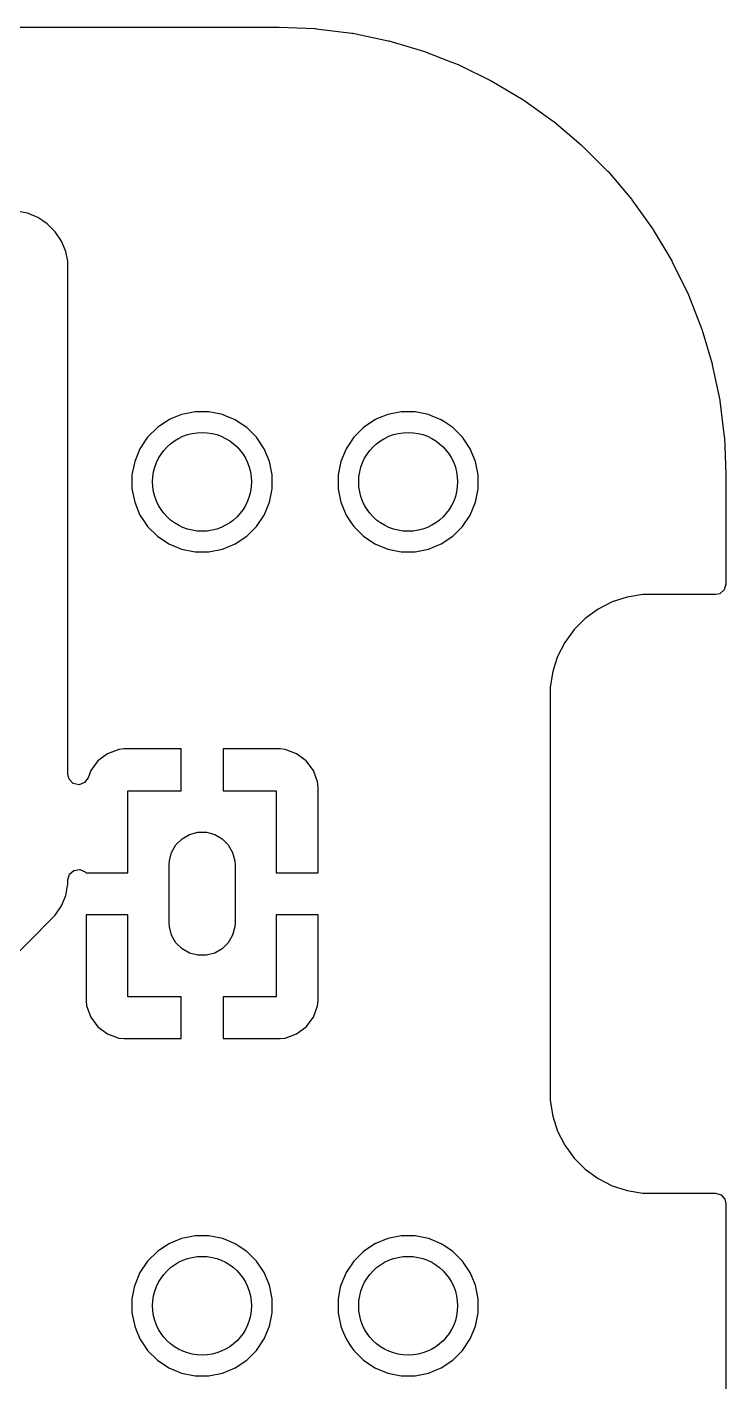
# Model space of a CAD drawing. Extents: x 2.38 to 6.32, y -6.47 to -4.51.
# Drawn here: x 5.982 to 6.316, y -5.158 to -4.511 of the extents above; entities that cross this region are included whole.
import ezdxf

# ---------------------------------------------------------------- set-up
doc = ezdxf.new("R2010")
doc.units = 0
doc.header["$MEASUREMENT"] = 0
doc.layers.add('BLACK', color=7, linetype='CONTINUOUS')

msp = doc.modelspace()

# ---------------------------------------------------------------- linework, layer by layer
at = {"layer": 'BLACK', "linetype": 'CONTINUOUS'}
for p, q in [((2.97573, -4.51085), (6.1014, -4.51085)), ((6.1014, -4.51085), (6.10226, -4.51085)), ((6.10226, -4.51085), (6.10246, -4.51085)), ((6.10246, -4.51085), (6.11979, -4.51157)), ((6.11979, -4.51157), (6.1202, -4.5116)), ((6.1202, -4.5116), (6.13731, -4.51373)), ((6.13731, -4.51373), (6.13771, -4.5138)), ((6.13771, -4.5138), (6.15459, -4.51734)), ((6.15459, -4.51734), (6.15498, -4.51744)), ((6.15498, -4.51744), (6.17151, -4.52236)), ((6.17151, -4.52236), (6.1719, -4.52249)), ((6.1719, -4.52249), (6.18461, -4.52745)), ((6.18461, -4.52745), (6.18796, -4.52876)), ((6.18796, -4.52876), (6.18833, -4.52892)), ((6.18833, -4.52892), (6.20382, -4.5365)), ((6.20382, -4.5365), (6.20418, -4.53669)), ((6.20418, -4.53669), (6.21899, -4.54552)), ((6.21899, -4.54552), (6.21934, -4.54574)), ((6.21934, -4.54574), (6.23337, -4.55576)), ((6.23337, -4.55576), (6.23369, -4.55601)), ((6.23369, -4.55601), (6.24685, -4.56715)), ((6.24685, -4.56715), (6.24715, -4.56743)), ((6.24715, -4.56743), (6.25934, -4.57962)), ((6.25934, -4.57962), (6.25962, -4.57992)), ((6.25962, -4.57992), (6.27076, -4.59308)), ((6.27076, -4.59308), (6.27101, -4.5934)), ((6.27101, -4.5934), (6.28103, -4.60743)), ((5.98234, -4.59983), (5.97709, -4.59878)), ((5.9831, -4.60014), (5.98234, -4.59983)), ((5.98234, -4.59983), (5.98234, -4.59983)), ((5.9873, -4.60188), (5.9831, -4.60014)), ((5.98959, -4.60341), (5.9873, -4.60188)), ((5.99175, -4.60485), (5.98959, -4.60341)), ((5.99554, -4.60864), (5.99175, -4.60485)), ((5.99175, -4.60485), (5.99175, -4.60485)), ((5.99852, -4.6131), (5.99554, -4.60864)), ((5.99554, -4.60864), (5.99554, -4.60864)), ((6.28103, -4.60743), (6.28126, -4.60778)), ((6.28126, -4.60778), (6.29008, -4.62259)), ((6.00057, -4.61805), (5.99852, -4.6131)), ((6.00151, -4.62276), (6.00057, -4.61805)), ((6.00161, -4.6233), (6.00151, -4.62276)), ((6.00161, -4.72485), (6.00161, -4.6233)), ((6.00161, -4.6233), (6.00161, -4.6233)), ((6.29008, -4.62259), (6.29028, -4.62295)), ((6.29028, -4.62295), (6.29785, -4.63844)), ((6.29785, -4.63844), (6.29801, -4.63881)), ((6.29801, -4.63881), (6.30428, -4.65487)), ((6.30428, -4.65487), (6.30441, -4.65526)), ((6.30441, -4.65526), (6.30933, -4.67179)), ((6.30933, -4.67179), (6.30943, -4.67218)), ((6.30943, -4.67218), (6.31297, -4.68906)), ((6.31297, -4.68906), (6.31304, -4.68946)), ((6.31304, -4.68946), (6.31517, -4.70657)), ((6.04985, -4.69848), (6.04436, -4.70214)), ((6.05077, -4.69809), (6.04985, -4.69848)), ((6.05111, -4.69795), (6.05077, -4.69809)), ((6.05594, -4.69595), (6.05111, -4.69795)), ((6.05759, -4.69562), (6.05594, -4.69595)), ((6.05594, -4.69595), (6.05594, -4.69595)), ((6.05594, -4.69595), (6.05594, -4.69595)), ((6.06241, -4.69467), (6.05759, -4.69562)), ((6.06901, -4.69467), (6.06241, -4.69467)), ((6.06241, -4.69467), (6.06241, -4.69467)), ((6.07222, -4.6953), (6.06901, -4.69467)), ((6.06901, -4.69467), (6.06901, -4.69467)), ((6.07548, -4.69595), (6.07222, -4.6953)), ((6.07726, -4.69669), (6.07548, -4.69595)), ((6.07548, -4.69595), (6.07548, -4.69595)), ((6.07548, -4.69595), (6.07548, -4.69595)), ((6.08157, -4.69848), (6.07726, -4.69669)), ((6.08317, -4.69955), (6.08157, -4.69848)), ((6.08705, -4.70214), (6.08317, -4.69955)), ((6.14827, -4.69848), (6.14279, -4.70214)), ((6.1492, -4.69809), (6.14827, -4.69848)), ((6.14954, -4.69795), (6.1492, -4.69809)), ((6.15437, -4.69595), (6.14954, -4.69795)), ((6.15602, -4.69562), (6.15437, -4.69595)), ((6.15437, -4.69595), (6.15437, -4.69595)), ((6.15437, -4.69595), (6.15437, -4.69595)), ((6.16084, -4.69467), (6.15602, -4.69562)), ((6.16743, -4.69467), (6.16084, -4.69467)), ((6.16084, -4.69467), (6.16084, -4.69467)), ((6.17064, -4.6953), (6.16743, -4.69467)), ((6.16743, -4.69467), (6.16743, -4.69467)), ((6.1739, -4.69595), (6.17064, -4.6953)), ((6.17569, -4.69669), (6.1739, -4.69595)), ((6.1739, -4.69595), (6.1739, -4.69595)), ((6.1739, -4.69595), (6.1739, -4.69595)), ((6.17999, -4.69848), (6.17569, -4.69669)), ((6.1816, -4.69955), (6.17999, -4.69848)), ((6.18548, -4.70214), (6.1816, -4.69955)), ((6.04436, -4.70214), (6.0397, -4.7068)), ((6.04436, -4.70214), (6.04436, -4.70214)), ((6.09172, -4.7068), (6.08705, -4.70214)), ((6.08705, -4.70214), (6.08705, -4.70214)), ((6.14279, -4.70214), (6.13813, -4.7068)), ((6.14279, -4.70214), (6.14279, -4.70214)), ((6.19014, -4.7068), (6.18548, -4.70214)), ((6.18548, -4.70214), (6.18548, -4.70214)), ((6.03604, -4.71229), (6.03351, -4.71838)), ((6.0397, -4.7068), (6.03604, -4.71229)), ((6.0397, -4.7068), (6.0397, -4.7068)), ((6.09538, -4.71229), (6.09172, -4.7068)), ((6.09172, -4.7068), (6.09172, -4.7068)), ((6.09791, -4.71838), (6.09538, -4.71229)), ((6.13446, -4.71229), (6.13194, -4.71838)), ((6.13812, -4.7068), (6.13446, -4.71229)), ((6.13813, -4.7068), (6.13812, -4.7068)), ((6.19381, -4.71229), (6.19014, -4.7068)), ((6.19014, -4.7068), (6.19014, -4.7068)), ((6.19633, -4.71838), (6.19381, -4.71229)), ((6.31517, -4.70657), (6.3152, -4.70698)), ((6.3152, -4.70698), (6.31592, -4.72431)), ((6.03351, -4.71838), (6.03222, -4.72485)), ((6.09919, -4.72485), (6.09791, -4.71838)), ((6.13194, -4.71838), (6.13065, -4.72485)), ((6.19762, -4.72485), (6.19633, -4.71838)), ((6.00161, -4.86791), (6.00161, -4.72485)), ((6.03222, -4.72485), (6.03222, -4.73145)), ((6.03222, -4.72485), (6.03222, -4.72485)), ((6.09919, -4.73145), (6.09919, -4.72485)), ((6.09919, -4.72485), (6.09919, -4.72485)), ((6.13065, -4.72485), (6.13065, -4.73145)), ((6.13065, -4.72485), (6.13065, -4.72485)), ((6.19762, -4.73145), (6.19762, -4.72485)), ((6.31592, -4.72431), (6.31593, -4.72451)), ((6.31593, -4.72451), (6.31593, -4.77707)), ((6.03222, -4.73145), (6.03351, -4.73792)), ((6.09791, -4.73792), (6.09919, -4.73145)), ((6.13065, -4.73145), (6.13194, -4.73792)), ((6.19633, -4.73792), (6.19762, -4.73145)), ((6.03351, -4.73792), (6.03604, -4.74401)), ((6.09538, -4.74401), (6.09791, -4.73792)), ((6.13194, -4.73792), (6.13446, -4.74401)), ((6.19381, -4.74401), (6.19633, -4.73792)), ((6.03604, -4.74401), (6.03787, -4.74675)), ((6.09172, -4.74949), (6.09538, -4.74401)), ((6.13446, -4.74401), (6.13629, -4.74675)), ((6.19014, -4.74949), (6.19381, -4.74401)), ((6.03787, -4.74675), (6.0397, -4.74949)), ((6.0397, -4.74949), (6.0397, -4.74949)), ((6.0397, -4.74949), (6.04436, -4.75416)), ((6.08705, -4.75416), (6.09172, -4.74949)), ((6.13629, -4.74675), (6.13812, -4.74949)), ((6.13812, -4.74949), (6.13813, -4.74949)), ((6.13813, -4.74949), (6.14279, -4.75416)), ((6.18548, -4.75416), (6.19014, -4.74949)), ((6.04436, -4.75416), (6.04436, -4.75416)), ((6.04436, -4.75416), (6.04985, -4.75782)), ((6.04985, -4.75782), (6.05594, -4.76035)), ((6.07548, -4.76035), (6.08157, -4.75782)), ((6.08157, -4.75782), (6.08705, -4.75416)), ((6.14279, -4.75416), (6.14279, -4.75416)), ((6.14279, -4.75416), (6.14827, -4.75782)), ((6.14827, -4.75782), (6.15437, -4.76035)), ((6.1739, -4.76035), (6.17999, -4.75782)), ((6.17999, -4.75782), (6.18548, -4.75416)), ((6.05594, -4.76035), (6.06241, -4.76163)), ((6.06241, -4.76163), (6.06241, -4.76163)), ((6.06241, -4.76163), (6.06901, -4.76163)), ((6.06901, -4.76163), (6.07548, -4.76035)), ((6.06901, -4.76163), (6.06901, -4.76163)), ((6.15437, -4.76035), (6.16084, -4.76163)), ((6.16084, -4.76163), (6.16084, -4.76163)), ((6.16084, -4.76163), (6.16743, -4.76163)), ((6.16743, -4.76163), (6.1739, -4.76035)), ((6.16743, -4.76163), (6.16743, -4.76163)), ((6.31593, -4.77707), (6.31514, -4.77975)), ((6.26877, -4.78321), (6.26158, -4.78554)), ((6.27622, -4.78203), (6.26877, -4.78321)), ((6.26877, -4.78321), (6.26877, -4.78321)), ((6.26877, -4.78321), (6.26877, -4.78321)), ((6.28, -4.78203), (6.27622, -4.78203)), ((6.28097, -4.78203), (6.28, -4.78203)), ((6.31096, -4.78203), (6.28097, -4.78203)), ((6.31303, -4.78158), (6.31096, -4.78203)), ((6.31514, -4.77975), (6.31303, -4.78158)), ((6.25486, -4.78897), (6.24875, -4.79341)), ((6.26158, -4.78554), (6.25486, -4.78897)), ((6.24875, -4.79341), (6.24341, -4.79875)), ((6.24875, -4.79341), (6.24875, -4.79341)), ((6.24341, -4.79875), (6.23897, -4.80486)), ((6.24341, -4.79875), (6.24341, -4.79875)), ((6.23897, -4.80486), (6.23554, -4.81159)), ((6.23423, -4.81563), (6.23321, -4.81877)), ((6.23554, -4.81159), (6.23423, -4.81563)), ((6.23321, -4.81877), (6.23203, -4.82622)), ((6.23203, -4.82622), (6.23203, -4.82941)), ((6.23203, -4.82941), (6.23203, -5.01903)), ((6.01599, -4.8615), (6.01254, -4.8661)), ((6.02059, -4.85805), (6.01599, -4.8615)), ((6.02598, -4.85604), (6.02059, -4.85805)), ((6.02059, -4.85805), (6.02059, -4.85805)), ((6.02836, -4.85579), (6.02598, -4.85604)), ((6.05571, -4.85579), (6.02836, -4.85579)), ((6.05571, -4.87579), (6.05571, -4.85579)), ((6.10305, -4.85579), (6.07571, -4.85579)), ((6.07571, -4.85579), (6.07571, -4.87579)), ((6.10544, -4.85604), (6.10305, -4.85579)), ((6.11083, -4.85805), (6.10544, -4.85604)), ((6.11543, -4.8615), (6.11083, -4.85805)), ((6.11888, -4.8661), (6.11543, -4.8615)), ((6.00222, -4.87028), (6.00161, -4.86791)), ((6.01254, -4.8661), (6.01122, -4.86964)), ((6.12089, -4.87149), (6.11888, -4.8661)), ((6.11888, -4.8661), (6.11888, -4.8661)), ((6.0042, -4.87226), (6.00222, -4.87028)), ((6.00693, -4.87285), (6.0042, -4.87226)), ((6.00955, -4.87188), (6.00693, -4.87285)), ((6.01122, -4.86964), (6.00955, -4.87188)), ((6.12114, -4.87387), (6.12089, -4.87149)), ((6.12114, -4.915), (6.12114, -4.87387)), ((6.12114, -4.87387), (6.12114, -4.87387)), ((6.03028, -4.915), (6.03028, -4.87579)), ((6.03028, -4.87579), (6.05571, -4.87579)), ((6.07571, -4.87579), (6.10114, -4.87579)), ((6.10114, -4.87579), (6.10114, -4.915)), ((6.05321, -4.90163), (6.05612, -4.89873)), ((6.05612, -4.89873), (6.05968, -4.89667)), ((6.05968, -4.89667), (6.06365, -4.89561)), ((6.06365, -4.89561), (6.06776, -4.89561)), ((6.06776, -4.89561), (6.07174, -4.89667)), ((6.07174, -4.89667), (6.0753, -4.89873)), ((6.0753, -4.89873), (6.0782, -4.90163)), ((6.0501, -4.90916), (6.05116, -4.90519)), ((6.05116, -4.90519), (6.05321, -4.90163)), ((6.0782, -4.90163), (6.08026, -4.90519)), ((6.08026, -4.90519), (6.08132, -4.90916)), ((6.00451, -4.9138), (6.00728, -4.9134)), ((6.00728, -4.9134), (6.00982, -4.91457)), ((6.04996, -4.91122), (6.0501, -4.90916)), ((6.04996, -4.93878), (6.04996, -4.91122)), ((6.08132, -4.90916), (6.08146, -4.91122)), ((6.08146, -4.91122), (6.08146, -4.93878)), ((6.00161, -4.91831), (6.0024, -4.91563)), ((6.00161, -4.92055), (6.00161, -4.91831)), ((6.0024, -4.91563), (6.00451, -4.9138)), ((6.00982, -4.91457), (6.01008, -4.91481)), ((6.01008, -4.91481), (6.01028, -4.915)), ((6.01028, -4.915), (6.03028, -4.915)), ((6.10114, -4.915), (6.12114, -4.915)), ((5.99852, -4.93076), (6.00057, -4.92581)), ((6.00057, -4.92581), (6.00134, -4.92193)), ((6.00134, -4.92193), (6.00161, -4.92055)), ((5.99554, -4.93522), (5.99852, -4.93076)), ((5.93923, -4.99153), (5.99554, -4.93522)), ((6.01028, -4.935), (6.01028, -4.97613)), ((6.03028, -4.935), (6.01028, -4.935)), ((6.03028, -4.97421), (6.03028, -4.935)), ((6.0501, -4.94084), (6.04996, -4.93878)), ((6.08146, -4.93878), (6.08132, -4.94084)), ((6.12114, -4.935), (6.10114, -4.935)), ((6.10114, -4.935), (6.10114, -4.97421)), ((6.12114, -4.97613), (6.12114, -4.935)), ((6.05116, -4.94481), (6.0501, -4.94084)), ((6.05321, -4.94837), (6.05116, -4.94481)), ((6.08026, -4.94481), (6.0782, -4.94837)), ((6.08132, -4.94084), (6.08026, -4.94481)), ((6.05612, -4.95127), (6.05321, -4.94837)), ((6.05968, -4.95333), (6.05612, -4.95127)), ((6.0753, -4.95127), (6.07174, -4.95333)), ((6.0782, -4.94837), (6.0753, -4.95127)), ((6.06365, -4.95439), (6.05968, -4.95333)), ((6.06776, -4.95439), (6.06365, -4.95439)), ((6.07174, -4.95333), (6.06776, -4.95439)), ((6.01028, -4.97613), (6.01053, -4.97851)), ((6.05571, -4.97421), (6.03028, -4.97421)), ((6.05571, -4.99421), (6.05571, -4.97421)), ((6.10114, -4.97421), (6.07571, -4.97421)), ((6.07571, -4.97421), (6.07571, -4.99421)), ((6.12089, -4.97851), (6.12114, -4.97613)), ((6.12114, -4.97613), (6.12114, -4.97613)), ((6.01053, -4.97851), (6.01254, -4.9839)), ((6.01254, -4.9839), (6.01254, -4.9839)), ((6.01254, -4.9839), (6.01599, -4.9885)), ((6.11543, -4.9885), (6.11888, -4.9839)), ((6.11888, -4.9839), (6.12089, -4.97851)), ((6.11888, -4.9839), (6.11888, -4.9839)), ((6.01599, -4.9885), (6.02059, -4.99195)), ((6.11083, -4.99195), (6.11543, -4.9885)), ((6.02059, -4.99195), (6.02598, -4.99396)), ((6.02598, -4.99396), (6.02836, -4.99421)), ((6.02836, -4.99421), (6.02836, -4.99421)), ((6.02836, -4.99421), (6.05571, -4.99421)), ((6.07571, -4.99421), (6.10305, -4.99421)), ((6.10305, -4.99421), (6.10544, -4.99396)), ((6.10305, -4.99421), (6.10305, -4.99421)), ((6.10544, -4.99396), (6.11083, -4.99195)), ((6.11083, -4.99195), (6.11083, -4.99195)), ((6.23203, -5.01903), (6.23203, -5.02)), ((6.23203, -5.02), (6.23203, -5.02378)), ((6.23203, -5.02378), (6.23321, -5.03123)), ((6.23321, -5.03123), (6.23554, -5.03842)), ((6.23554, -5.03842), (6.23897, -5.04514)), ((6.23897, -5.04514), (6.24341, -5.05125)), ((6.24341, -5.05125), (6.24341, -5.05125)), ((6.24341, -5.05125), (6.24341, -5.05125)), ((6.24341, -5.05125), (6.24875, -5.05659)), ((6.24875, -5.05659), (6.24875, -5.05659)), ((6.24875, -5.05659), (6.24875, -5.05659)), ((6.24875, -5.05659), (6.25486, -5.06103)), ((6.25486, -5.06103), (6.26158, -5.06446)), ((6.26158, -5.06446), (6.26877, -5.06679)), ((6.26877, -5.06679), (6.27622, -5.06797)), ((6.27622, -5.06797), (6.27941, -5.06797)), ((6.27941, -5.06797), (6.31096, -5.06797)), ((6.31096, -5.06797), (6.31365, -5.06876)), ((6.31365, -5.06876), (6.31548, -5.07087)), ((6.31548, -5.07087), (6.31593, -5.07293)), ((6.31593, -5.07293), (6.31593, -6.46844)), ((6.06241, -5.08837), (6.05759, -5.08932)), ((6.06901, -5.08837), (6.06241, -5.08837)), ((6.06241, -5.08837), (6.06241, -5.08837)), ((6.07222, -5.08901), (6.06901, -5.08837)), ((6.06901, -5.08837), (6.06901, -5.08837)), ((6.16084, -5.08837), (6.15602, -5.08932)), ((6.16743, -5.08837), (6.16084, -5.08837)), ((6.16084, -5.08837), (6.16084, -5.08837)), ((6.17064, -5.08901), (6.16743, -5.08837)), ((6.16743, -5.08837), (6.16743, -5.08837)), ((6.04985, -5.09218), (6.04436, -5.09584)), ((6.05594, -5.08965), (6.04985, -5.09218)), ((6.05759, -5.08932), (6.05594, -5.08965)), ((6.05594, -5.08965), (6.05594, -5.08965)), ((6.05594, -5.08965), (6.05594, -5.08965)), ((6.07548, -5.08965), (6.07222, -5.08901)), ((6.07678, -5.09019), (6.07548, -5.08965)), ((6.07548, -5.08965), (6.07548, -5.08965)), ((6.07548, -5.08965), (6.07548, -5.08965)), ((6.08157, -5.09218), (6.07678, -5.09019)), ((6.08349, -5.09346), (6.08157, -5.09218)), ((6.08705, -5.09584), (6.08349, -5.09346)), ((6.14827, -5.09218), (6.14279, -5.09584)), ((6.15437, -5.08965), (6.14827, -5.09218)), ((6.15602, -5.08932), (6.15437, -5.08965)), ((6.15437, -5.08965), (6.15437, -5.08965)), ((6.15437, -5.08965), (6.15437, -5.08965)), ((6.1739, -5.08965), (6.17064, -5.08901)), ((6.17521, -5.09019), (6.1739, -5.08965)), ((6.1739, -5.08965), (6.1739, -5.08965)), ((6.1739, -5.08965), (6.1739, -5.08965)), ((6.17999, -5.09218), (6.17521, -5.09019)), ((6.18191, -5.09346), (6.17999, -5.09218)), ((6.18548, -5.09584), (6.18191, -5.09346)), ((6.0397, -5.10051), (6.03604, -5.10599)), ((6.04436, -5.09584), (6.0397, -5.10051)), ((6.0397, -5.10051), (6.0397, -5.10051)), ((6.04436, -5.09584), (6.04436, -5.09584)), ((6.09172, -5.10051), (6.08705, -5.09584)), ((6.08705, -5.09584), (6.08705, -5.09584)), ((6.09538, -5.10599), (6.09172, -5.10051)), ((6.09172, -5.10051), (6.09172, -5.10051)), ((6.13812, -5.10051), (6.13446, -5.10599)), ((6.13813, -5.10051), (6.13812, -5.10051)), ((6.14279, -5.09584), (6.13813, -5.10051)), ((6.14279, -5.09584), (6.14279, -5.09584)), ((6.19014, -5.10051), (6.18548, -5.09584)), ((6.18548, -5.09584), (6.18548, -5.09584)), ((6.19381, -5.10599), (6.19014, -5.10051)), ((6.19014, -5.10051), (6.19014, -5.10051)), ((6.03604, -5.10599), (6.03351, -5.11208)), ((6.09791, -5.11208), (6.09538, -5.10599)), ((6.13446, -5.10599), (6.13194, -5.11208)), ((6.19633, -5.11208), (6.19381, -5.10599)), ((6.03333, -5.11301), (6.03222, -5.11855)), ((6.03351, -5.11208), (6.03333, -5.11301)), ((6.03351, -5.11208), (6.03351, -5.11208)), ((6.03351, -5.11208), (6.03351, -5.11208)), ((6.09919, -5.11855), (6.09791, -5.11208)), ((6.13175, -5.11301), (6.13065, -5.11855)), ((6.13194, -5.11208), (6.13175, -5.11301)), ((6.13194, -5.11208), (6.13194, -5.11208)), ((6.13194, -5.11208), (6.13194, -5.11208)), ((6.19762, -5.11855), (6.19633, -5.11208)), ((6.03222, -5.11855), (6.03222, -5.12515)), ((6.03222, -5.11855), (6.03222, -5.11855)), ((6.09919, -5.12515), (6.09919, -5.11855)), ((6.09919, -5.11855), (6.09919, -5.11855)), ((6.13065, -5.11855), (6.13065, -5.12515)), ((6.13065, -5.11855), (6.13065, -5.11855)), ((6.19762, -5.12515), (6.19762, -5.11855)), ((6.03222, -5.12515), (6.03351, -5.1316)), ((6.09791, -5.13162), (6.09919, -5.12515)), ((6.13065, -5.12515), (6.13193, -5.1316)), ((6.19633, -5.13162), (6.19762, -5.12515)), ((6.03351, -5.1316), (6.03351, -5.13162)), ((6.03351, -5.13162), (6.03425, -5.1334)), ((6.03425, -5.1334), (6.03604, -5.13771)), ((6.09538, -5.13771), (6.09791, -5.13162)), ((6.13193, -5.1316), (6.13194, -5.13162)), ((6.13194, -5.13162), (6.13268, -5.1334)), ((6.13268, -5.1334), (6.13446, -5.13771)), ((6.19381, -5.13771), (6.19633, -5.13162)), ((6.03604, -5.13771), (6.03787, -5.14045)), ((6.09172, -5.1432), (6.09538, -5.13771)), ((6.13446, -5.13771), (6.13629, -5.14045)), ((6.19014, -5.1432), (6.19381, -5.13771)), ((6.03787, -5.14045), (6.0397, -5.1432)), ((6.0397, -5.1432), (6.0397, -5.1432)), ((6.0397, -5.1432), (6.04436, -5.14786)), ((6.08705, -5.14786), (6.09172, -5.1432)), ((6.13629, -5.14045), (6.13812, -5.1432)), ((6.13812, -5.1432), (6.13813, -5.1432)), ((6.13813, -5.1432), (6.14279, -5.14786)), ((6.18548, -5.14786), (6.19014, -5.1432)), ((6.04436, -5.14786), (6.04436, -5.14786)), ((6.04436, -5.14786), (6.04985, -5.15152)), ((6.04985, -5.15152), (6.05594, -5.15405)), ((6.07548, -5.15405), (6.08157, -5.15152)), ((6.08157, -5.15152), (6.08705, -5.14786)), ((6.14279, -5.14786), (6.14279, -5.14786)), ((6.14279, -5.14786), (6.14827, -5.15152)), ((6.14827, -5.15152), (6.15437, -5.15405)), ((6.1739, -5.15405), (6.17999, -5.15152)), ((6.17999, -5.15152), (6.18548, -5.14786)), ((6.05594, -5.15405), (6.06241, -5.15533)), ((6.06241, -5.15533), (6.06241, -5.15533)), ((6.06241, -5.15533), (6.06901, -5.15533)), ((6.06901, -5.15533), (6.07548, -5.15405)), ((6.06901, -5.15533), (6.06901, -5.15533)), ((6.15437, -5.15405), (6.16084, -5.15533)), ((6.16084, -5.15533), (6.16084, -5.15533)), ((6.16084, -5.15533), (6.16743, -5.15533)), ((6.16743, -5.15533), (6.1739, -5.15405)), ((6.16743, -5.15533), (6.16743, -5.15533))]:
    msp.add_line(p, q, dxfattribs=at)
at = {"layer": 'BLACK'}
for centre in [(6.06571, -4.72815), (6.16413, -4.72815), (6.06571, -5.12185), (6.16413, -5.12185)]:
    msp.add_circle(centre, 0.02362, dxfattribs=at)

doc.saveas('drawing.dxf')
